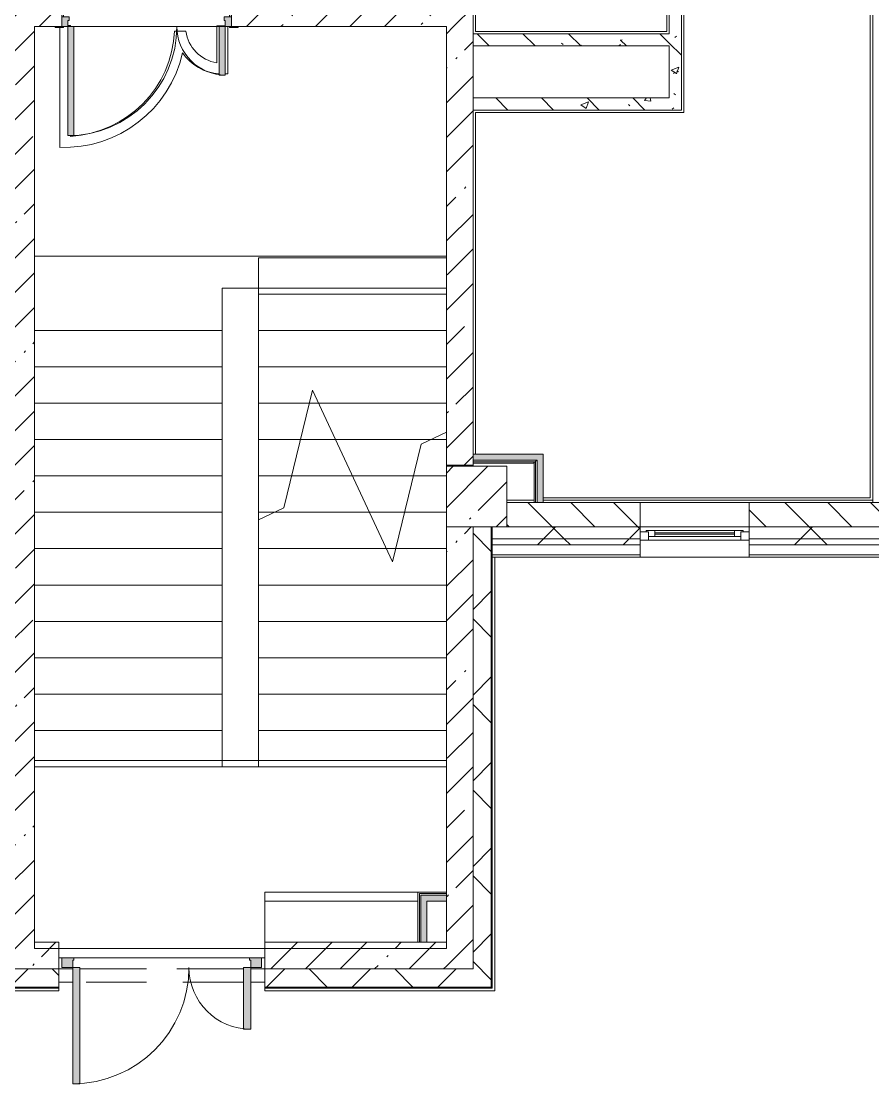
# Model space of a CAD drawing. Header units: millimetres. Extents: x -7229 to 193500, y -8553 to 29000.
# Drawn here: x 71970 to 79000, y -1048 to 7724 of the extents above; entities that cross this region are included whole.
import ezdxf

# ---------------------------------------------------------------- set-up
doc = ezdxf.new("R2010")
doc.units = ezdxf.units.MM
doc.linetypes.add('200_ШТРИХ__ш1_п0_6_', pattern=[800, 500, -300])
for name, color, linetype, lineweight in [('A-DETL-MBND-1', 7, '200_ШТРИХ__ш1_п0_6_', 9), ('A-GLAZ', 7, 'Continuous', 5), ('A-WALL', 7, 'Continuous', 5), ('A-WALL-1', 7, 'Continuous', 9), ('I-WALL', 7, 'Continuous', 5), ('S-COLS', 7, 'Continuous', 5), ('S-STRS', 7, 'Continuous', 5), ('S-STRS-MBND', 7, 'Continuous', 5)]:
    doc.layers.add(name, color=color, linetype=linetype, lineweight=lineweight)
for name, color, linetype, lineweight, true_color in [('A-DOOR-1', 7, 'Continuous', 5, 0xaaaaaa), ('A-DOOR-2', 7, 'Continuous', 5, 0xe2e2e2), ('A-DOOR-FRAM-1', 7, 'Continuous', 5, 0xe2e2e2), ('A-DOOR-FRAM-2', 7, 'Continuous', 5, 0xaaaaaa), ('A-FLOR-1', 7, 'Continuous', 5, 0xaaaaaa), ('A-WALL-3', 7, 'Continuous', 5, 0x737373), ('I-WALL-1', 7, 'Continuous', 5, 0xe7e7e7), ('I-WALL-3', 7, 'Continuous', 5, 0x787878)]:
    doc.layers.add(name, color=color, linetype=linetype, lineweight=lineweight, true_color=true_color)
pattern_1 = [(45, (0, 0), (-285.1231, 285.1231), []), (45, (285.12, 0), (-285.1231, 285.1231), [504.031, -100.806, 16.764, -84.042])]
pattern_2 = [(45, (0, 0), (-353.5534, 353.5534), []), (135, (0, 0), (-353.5534, -353.5534), [])]
pattern_3 = [(135, (0, 0), (-377.1708, -377.1708), [533.4, -88.9, 17.78, -88.9]), (135, (0, 376.94), (-377.1708, -377.1708), []), (50, (0, 0), (637.6445, -55.7866), [66.675, -733.425]), (355, (0, 0), (-123.3494, 668.699), [53.34, -586.74]), (100.451, (53.14, -4.65), (514.299, 612.908), [56.665, -623.315]), (46.184, (0, 177.8), (948.7764, -147.15), [100.012, -1100.137]), (96.636, (79.1, 165.5), (830.909, 865.997), [84.998, -934.973]), (351.184, (0, 177.8), (830.918, 865.988), [80.01, -880.11]), (21, (88.9, 133.35), (530.6506, -357.9283), [66.675, -733.425]), (326, (88.9, 133.35), (216.308, 644.6585), [53.34, -586.74]), (71.451, (133.1, 103.5), (746.9596, 286.7243), [56.665, -623.315]), (37.5, (0, 0), (10.8105, 295.9426), [16.764, -562.864, 16.764, -578.866, -588.962]), (37.5, (0, 0), (10.8105, 295.9426), [-1175.258, 16.764, -572.198]), (7.5, (0, 0), (233.8692, 350.6318), [16.764, -322.834, 16.764, -549.529, -224.472]), (7.5, (0, 0), (233.8692, 350.6318), [-905.891, 16.764, -207.708]), (327.5, (-198.25, 0), (474.5678, -20.0513), [16.764, -205.486, 16.764, -676.656, -920.115]), (327.5, (-198.25, 0), (474.5678, -20.0513), [-915.67, 16.764, -903.351]), (317.5, (-287.15, 0), (518.4522, 88.9934), [16.764, -272.161, 16.764, -443.738, -653.415]), (317.5, (-287.15, 0), (518.4522, 88.9934), [-749.427, 16.764, -636.651])]
pattern_4 = [(45, (0, 0), (-530.33, 530.33), []), (135, (0, 0), (-530.33, -530.33), [])]

# ---------------------------------------------------------------- blocks, each defined once
blk = doc.blocks.new('BSC_Колонна _Прямоугольная - 500х500-V11-1_2_1_птичка зашивка')
at = {"layer": 'S-COLS'}
h = blk.add_hatch(dxfattribs=at)
h.set_pattern_fill('FP_14', color=256, style=0, pattern_type=2)
h.set_pattern_definition([(45, (-75730, -3800), (-285.1231, 285.1231), []), (45, (-75444.88, -3800), (-285.1231, 285.1231), [504.031, -100.806, 16.764, -84.042])])
h.paths.add_polyline_path([(120, -250), (250, -250), (250, 250), (-250, 250), (-250, -250), (-30, -250)])
for p, q in [((250, 250), (-250, 250)), ((-250, 250), (-250, -250)), ((250, -250), (250, 250)), ((-250, -250), (250, -250))]:
    blk.add_line(p, q, dxfattribs=at)
blk = doc.blocks.new('110_Дверь_СКБ_2Ст - Д-1_л_Лестничная клетка EIS60 2-32142534-1_2_1_птичка зашивка')
at = {"layer": 'A-DOOR-2'}
for points in [[(662.5, 1010), (612.5, 1010), (612.5, 110), (662.5, 110), (662.5, 786.4)], [(-637.5, 510), (-637.5, 110), (-587.5, 110), (-587.5, 510)], [(712.4, 30), (697.5, 30), (699.6, -110), (712.5, -110), (712.5, 30)]]:
    blk.add_hatch(color=256, dxfattribs=at).paths.add_polyline_path(points)
h = blk.add_hatch(color=256, dxfattribs=at)
h.paths.add_polyline_path([(662.5, 110), (662.5, 60), (652.5, 60), (652.5, 30), (712.5, 32.6), (712.5, 110)])
h.paths.add_polyline_path([(-637.5, 110), (-687.5, 110), (-687.2, 30), (-627.5, 35.6), (-627.5, 60), (-637.5, 60), (-637.5, 104.8)])
at = {"layer": 'A-DOOR-FRAM-1'}
for points in [[(-672.5, 118), (-742.5, 118), (-742.5, 110), (-672.5, 110)], [(729.9, 118), (697.5, 118), (697.5, 110), (767.5, 110), (767.5, 118)], [(-672.5, 30), (-687.5, 30), (-687.4, -110), (-672.5, -110), (-672.5, -21.5)], [(-687.4, -110), (-742.5, -110.2), (-742.5, -118), (-672.5, -118), (-674.5, -110)], [(767.5, -110), (697.5, -110), (698.9, -118), (767.5, -118)]]:
    blk.add_hatch(color=256, dxfattribs=at).paths.add_polyline_path(points)
at = {"layer": 'A-DOOR-1'}
for p, q in [((662.5, 1010), (612.5, 1010)), ((612.5, 1010), (612.5, 110)), ((662.5, 110), (662.5, 1010)), ((-637.5, 510), (-637.5, 110)), ((-587.5, 510), (-637.5, 510)), ((-587.5, 110), (-587.5, 510)), ((-637.5, 110), (-587.5, 110)), ((612.5, 110), (662.5, 110))]:
    blk.add_line(p, q, dxfattribs=at)
for centre, radius, start, end in [((662.5, 110), 900, 90, 180), ((-637.5, 110), 400, 360, 90)]:
    blk.add_arc(centre, radius, start, end, dxfattribs=at)
at = {"layer": 'A-DOOR-FRAM-2'}
for p, q in [((-672.5, 118), (-742.5, 118)), ((-742.5, 118), (-742.5, 110)), ((-742.5, 110), (-672.5, 110)), ((-637.5, 110), (-687.5, 110)), ((-687.5, 110), (-687.5, 30)), ((-672.5, 110), (-672.5, 118)), ((-637.5, 60), (-637.5, 110)), ((662.5, 110), (662.5, 60)), ((712.5, 110), (662.5, 110)), ((767.5, 118), (697.5, 118)), ((697.5, 118), (697.5, 110)), ((697.5, 110), (767.5, 110)), ((712.5, 30), (712.5, 110)), ((767.5, 110), (767.5, 118)), ((-687.5, 30), (-627.5, 30)), ((-672.5, 30), (-687.5, 30)), ((-687.5, 30), (-687.5, -110)), ((-672.5, -110), (-672.5, 30)), ((-627.5, 60), (-637.5, 60)), ((-627.5, 30), (-627.5, 60)), ((662.5, 60), (652.5, 60)), ((652.5, 60), (652.5, 30)), ((652.5, 30), (712.5, 30)), ((712.5, 30), (697.5, 30)), ((697.5, 30), (697.5, -110)), ((712.5, -110), (712.5, 30)), ((-672.5, -110), (-742.5, -110)), ((-742.5, -110), (-742.5, -118)), ((-742.5, -118), (-672.5, -118)), ((-687.5, -110), (-672.5, -110)), ((-672.5, -118), (-672.5, -110)), ((697.5, -110), (712.5, -110)), ((767.5, -110), (697.5, -110)), ((697.5, -110), (697.5, -118)), ((697.5, -118), (767.5, -118)), ((767.5, -118), (767.5, -110))]:
    blk.add_line(p, q, dxfattribs=at)
blk = doc.blocks.new('120_Окно_СКБ_1Ст - 120_Окно_СКБ_1Ст 900х2500_h_-19906774-1_2_1_птичка зашивка')
at = {"layer": 'A-GLAZ'}
for p, q in [((-450, -75), (-450, -5)), ((-450, -5), (-380, -5)), ((450, -5), (-450, -5)), ((-380, -75), (-450, -75)), ((-450, -75), (-400, -75)), ((-380, -75), (-400, -75)), ((-400, -75), (-400, -85)), ((-400, -85), (400, -85)), ((400, -85), (-400, -85)), ((-380, -5), (-380, -75)), ((380, -35), (-380, -35)), ((-380, -35), (-380, -75)), ((-330, -85), (-330, -35)), ((-330, -55), (330, -55)), ((330, -65), (-330, -65)), ((330, -85), (330, -35)), ((380, -75), (380, -5)), ((380, -5), (450, -5)), ((380, -75), (380, -35)), ((450, -75), (380, -75)), ((400, -75), (380, -75)), ((400, -75), (450, -75)), ((400, -85), (400, -75)), ((450, -5), (450, -75))]:
    blk.add_line(p, q, dxfattribs=at)
blk = doc.blocks.new('110_Дверь_СКБ_2Ст_Наружная - ДН-1_л__ Двухстворчатая 1350 х3200 _ЛК_ в свету с верхним остеклением 2-22448815-1_2_1_птичка зашивка')
at = {"layer": 'A-DOOR-2'}
for points in [[(754.5, -91), (754.5, 869), (694.5, 869), (694.5, -91)], [(-655.5, -91), (-655.5, 419), (-715.5, 419), (-715.5, -91)]]:
    blk.add_hatch(color=256, dxfattribs=at).paths.add_polyline_path(points)
h = blk.add_hatch(color=256, dxfattribs=at)
h.paths.add_polyline_path([(754.5, -171), (844.5, -171), (844.5, -91), (754.5, -91), (754.5, -151), (744.5, -151), (744.5, -171)])
h.paths.add_polyline_path([(-715.5, -171), (-705.5, -171), (-705.5, -151), (-715.5, -151), (-715.5, -91), (-805.5, -91), (-805.5, -171)])
at = {"layer": 'A-DOOR-1'}
for p, q in [((754.5, 869), (694.5, 869)), ((694.5, 869), (694.5, -91)), ((754.5, -91), (754.5, 869)), ((-715.5, 419), (-715.5, -91)), ((-655.5, 419), (-715.5, 419)), ((-655.5, -91), (-655.5, 419)), ((-715.5, -91), (-655.5, -91)), ((694.5, -91), (754.5, -91))]:
    blk.add_line(p, q, dxfattribs=at)
for centre, radius, start, end in [((754.5, -91), 960, 90, 180), ((-715.5, -91), 510, 0, 90)]:
    blk.add_arc(centre, radius, start, end, dxfattribs=at)
at = {"layer": 'A-DOOR-FRAM-2'}
for p, q in [((-715.5, -91), (-805.5, -91)), ((-805.5, -91), (-805.5, -171)), ((-805.5, -171), (-705.5, -171)), ((-715.5, -151), (-715.5, -91)), ((-705.5, -151), (-715.5, -151)), ((-705.5, -171), (-705.5, -151)), ((754.5, -151), (744.5, -151)), ((744.5, -151), (744.5, -171)), ((744.5, -171), (844.5, -171)), ((754.5, -91), (754.5, -151)), ((844.5, -91), (754.5, -91)), ((844.5, -171), (844.5, -91))]:
    blk.add_line(p, q, dxfattribs=at)
blk = doc.blocks.new('Зашивка приборов отопления5 - Зашивка приборов отопления-33272456-1_2_1_птичка зашивка')
at = {"layer": 'A-WALL'}
for p, q in [((75245, 535), (73980, 535)), ((73980, 535), (73980, 460)), ((75245, 460), (73980, 460)), ((73980, 460), (73980, 120)), ((73980, 460), (75245, 460))]:
    blk.add_line(p, q, dxfattribs=at)

msp = doc.modelspace()

# ---------------------------------------------------------------- hatches: boundary and pattern name
at = {"layer": 'A-WALL'}
h = msp.add_hatch(dxfattribs=at)
h.set_pattern_fill('FP_2', color=256, style=0, pattern_type=2)
h.set_pattern_definition([(135, (0, 0), (-176.7767, -176.7767), [])])
h.paths.add_polyline_path([(82000, 3550), (82000, 3750), (80850, 3750), (80850, 3550), (81633, 3550)])
h.paths.add_polyline_path([(80350, 3550), (80350, 3750), (80080.5, 3750), (80080.5, 3550)])
h.paths.add_polyline_path([(76275.8, 3550), (77080, 3550), (77080, 3750), (75980, 3750), (75980, 3550)])
h.paths.add_polyline_path([(84100, 3550), (84200, 3550), (84200, 3750), (84100, 3750), (84100, 3554.3)])
h.paths.add_polyline_path([(79000.5, 3550), (79180.5, 3550), (79180.5, 3750), (77980, 3750), (77980, 3550), (78061.5, 3550)])
h = msp.add_hatch(dxfattribs=at)
h.set_pattern_fill('FP_20', color=256, style=0, pattern_type=2)
h.set_pattern_definition(pattern_2)
h.paths.add_polyline_path([(75700, -250), (75850, -250), (75850, 3550), (75700, 3550), (75700, -210)])
h = msp.add_hatch(dxfattribs=at)
h.set_pattern_fill('FP_20', color=256, style=0, pattern_type=2)
h.set_pattern_definition(pattern_2)
h.paths.add_polyline_path([(84311.6, 3450), (84800, 3450), (84800, 3550), (84100, 3550), (84100, 3450), (84200, 3450)])
h.paths.add_polyline_path([(76275.8, 3450), (77080, 3455.7), (77080, 3550), (75858, 3550), (75858, 3450), (75980, 3450)])
h.paths.add_polyline_path([(80740.1, 3450), (82000, 3450), (82000, 3550), (80080.5, 3550), (80080.5, 3450)])
h.paths.add_polyline_path([(79180.5, 3450), (79180.5, 3550), (77980, 3550), (77980, 3450), (79100.5, 3450)])
h = msp.add_hatch(dxfattribs=at)
h.set_pattern_fill('FP_20', color=256, style=0, pattern_type=2)
h.set_pattern_definition(pattern_2)
h.paths.add_polyline_path([(75858, 3400), (77080, 3400), (77080, 3450), (75858, 3450), (75858, 3440)])
h.paths.add_polyline_path([(80740.1, 3400), (82000, 3400), (82000, 3450), (80080.5, 3450), (80080.5, 3400)])
h.paths.add_polyline_path([(84311.6, 3400), (84850, 3400), (84850, 3450), (84100, 3450), (84100, 3400), (84200, 3400)])
h.paths.add_polyline_path([(78061.5, 3400), (79180.5, 3400), (79180.5, 3450), (77980, 3450), (77980, 3400)])
h = msp.add_hatch(dxfattribs=at)
h.set_pattern_fill('FP_20', color=256, style=0, pattern_type=2)
h.set_pattern_definition(pattern_2)
h.paths.add_polyline_path([(75480, -250), (75700, -250), (75700, -100), (73980, -100), (73980, -250), (75382.9, -250)])
h.paths.add_polyline_path([(70660, -250), (70660, -100), (67060, -100), (67060, -250), (69132.9, -250)])
h.paths.add_polyline_path([(71560, -250), (72280, -250), (72280, -100), (71560, -101.8), (71560, -118)])
h.paths.add_polyline_path([(65561.4, -250), (66160, -250), (66160, -100), (65160, -100), (65160, -250)])
h.paths.add_polyline_path([(60010, -250), (60010, -100), (59260, -100), (59260, -250)])
h.paths.add_polyline_path([(60910, -250), (61610, -250), (61610, -100), (60910, -100), (60910, -128.3)])
h.paths.add_polyline_path([(57160, -250), (57160, -100), (56410, -100), (56410, -250), (56632.7, -250)])
h.paths.add_polyline_path([(64260, -250), (64260, -100), (63710, -100), (63710, -250), (63775.6, -250)])
h.paths.add_polyline_path([(49771.5, -250), (49771.5, -100), (49060, -100), (49060, -250), (49489.8, -250)])
h.paths.add_polyline_path([(51871.5, -250), (53310, -250), (53310, -100), (51871.5, -100), (51871.5, -150.7)])
h.paths.add_polyline_path([(47704, -250), (48160, -250), (48160, -100), (47410, -100), (47410, -250)])
h.paths.add_polyline_path([(44310, -250), (44310, -100), (42737.5, -100), (42737.5, -250), (44132.6, -250)])
h.paths.add_polyline_path([(40561.1, -250), (40637.5, -250), (40637.5, -100), (39940, -100), (39940, -250)])
h.paths.add_polyline_path([(39040, -250), (39040, -100), (38391, -100), (38391, -250), (38775.4, -250)])
at = {"layer": 'I-WALL'}
h = msp.add_hatch(dxfattribs=at)
h.set_pattern_fill('FP_1', color=256, style=0, pattern_type=2)
h.set_pattern_definition(pattern_1)
h.paths.add_polyline_path([(72080, -100), (72080, 7900), (71860, 7900), (71860, -100)])
h = msp.add_hatch(dxfattribs=at)
h.set_pattern_fill('FP_1', color=256, style=0, pattern_type=2)
h.set_pattern_definition(pattern_1)
h.paths.add_polyline_path([(72080, 7680), (72305, 7680), (72305, 7900), (72080, 7900), (72080, 7863)])
h.paths.add_polyline_path([(74490.1, 7680), (75700, 7680), (75700, 7900), (73705, 7900), (73705, 7680), (73760, 7680)])
h = msp.add_hatch(dxfattribs=at)
h.set_pattern_fill('FP_1', color=256, style=0, pattern_type=2)
h.set_pattern_definition(pattern_1)
h.paths.add_polyline_path([(75700, 4060), (75700, 7680), (75480, 7680), (75480, 4060)])
h = msp.add_hatch(dxfattribs=at)
h.set_pattern_fill('FP_112', color=256, style=0, pattern_type=2)
h.set_pattern_definition(pattern_4)
h.paths.add_polyline_path([(75700, 4087.5), (76229.4, 4087.5), (76225.5, 4100), (75700, 4100)])
h = msp.add_hatch(dxfattribs=at)
h.set_pattern_fill('FP_112', color=256, style=0, pattern_type=2)
h.set_pattern_definition(pattern_4)
h.paths.add_polyline_path([(76204.4, 4075), (76216.9, 4075), (76216.9, 4087.5), (75700, 4087.5), (75700, 4075), (75980, 4075)])
h = msp.add_hatch(dxfattribs=at)
h.set_pattern_fill('FP_1', color=256, style=0, pattern_type=2)
h.set_pattern_definition(pattern_1)
h.paths.add_polyline_path([(75700, -100), (75700, 3550), (75480, 3550), (75480, -100)])
h = msp.add_hatch(dxfattribs=at)
h.set_pattern_fill('FP_1', color=256, style=0, pattern_type=2)
h.set_pattern_definition(pattern_1)
h.paths.add_polyline_path([(74490.1, -100), (75480, -100), (75480, 120), (73980, 120), (73980, -100)])
h.paths.add_polyline_path([(72202.4, -100), (72280, -100), (72280, 120), (72080, 120), (72080, -100)])
at = {"layer": 'I-WALL-1'}
for points in [[(75700, 4100), (76279.4, 4100), (76274.4, 4150), (75700, 4145)], [(76229.4, 3750), (76279.4, 3750), (76274.4, 4100), (76229.4, 4100), (76229.4, 3768.6)], [(75480, 460), (75480, 510), (75270, 510), (75270, 460), (75382.9, 460)], [(75320, 120), (75320, 460), (75270, 460), (75270, 120)]]:
    msp.add_hatch(color=256, dxfattribs=at).paths.add_polyline_path(points)
at = {"layer": 'I-WALL-3'}
h = msp.add_hatch(dxfattribs=at)
h.set_pattern_fill('FP_31', color=256, style=0, pattern_type=2)
h.set_pattern_definition(pattern_3)
h.paths.add_polyline_path([(77420.9, 7090.6), (77420.9, 9100), (77320.9, 9100), (77320.9, 7090.6)])
h = msp.add_hatch(dxfattribs=at)
h.set_pattern_fill('FP_31', color=256, style=0, pattern_type=2)
h.set_pattern_definition(pattern_3)
h.paths.add_polyline_path([(75996.4, 7520.6), (77320.9, 7520.6), (77320.9, 7620.6), (75700, 7620.6), (75700, 7520.6), (75720, 7520.6)])
h = msp.add_hatch(dxfattribs=at)
h.set_pattern_fill('FP_31', color=256, style=0, pattern_type=2)
h.set_pattern_definition(pattern_3)
h.paths.add_polyline_path([(75700, 6990.6), (77420.9, 6990.6), (77420.9, 7090.6), (75700, 7090.6)])

# ---------------------------------------------------------------- linework, layer by layer
at = {"layer": 'A-DETL-MBND-1'}
for p, q in [((72280, -100), (72395, -100)), ((72395, -100), (72280, -100)), ((72455, -100), (73805, -100)), ((73805, -100), (72455, -100)), ((73865, -100), (73980, -100)), ((73980, -100), (73865, -100)), ((72395, -210), (72280, -210)), ((73805, -210), (72455, -210)), ((73980, -210), (73865, -210))]:
    msp.add_line(p, q, dxfattribs=at)
at = {"layer": 'A-FLOR-1'}
for p, q in [((75720, 9080), (75720, 7640.6)), ((77300.9, 7640.6), (77300.9, 9080)), ((77440.9, 9080), (77440.9, 6970.6)), ((78980.5, 3790), (78980.5, 9080)), ((72287.6, 7672), (72287.6, 6682.9)), ((72377.6, 7688.2), (72355, 7688.2)), ((72377.6, 7680), (72377.6, 7688.2)), ((73328.9, 7642.2), (73235.4, 7642.2)), ((73655, 7685.2), (73585.2, 7685.2)), ((73585.2, 7685.2), (73585.2, 7381.5)), ((73675.2, 7290.8), (73675.2, 7680)), ((75720, 7640.6), (77300.9, 7640.6)), ((77440.9, 6970.6), (75720, 6970.6)), ((75720, 6970.6), (75720, 4150)), ((72377.6, 6773.6), (72377.6, 6780)), ((75480, 5783.8), (72080, 5783.8)), ((75480, 4060), (75480, 4050)), ((75700, 4060), (75700, 4050)), ((76279.4, 3790), (78980.5, 3790)), ((72080, 1620), (75480, 1620)), ((72305, -8), (72280, -8)), ((73855, -8), (72405, -8)), ((73980, -8), (73955, -8))]:
    msp.add_line(p, q, dxfattribs=at)
for centre, radius, start, end in [((72326.2, 7682.2), 910, 273.23752, 357.48069), ((73630.2, 7682.2), 304, 187.56084, 261.48743), ((72326.2, 7682.2), 1000, 267.78741, 347.3989), ((73630.2, 7682.2), 394, 213.62195, 266.31806), ((73630.2, 7682.2), 394, 273.6096, 276.55825)]:
    msp.add_arc(centre, radius, start, end, dxfattribs=at)
at = {"layer": 'A-WALL'}
for p, q in [((79000.5, 3750), (75980, 3750)), ((77080, 3300), (77080, 3750)), ((77980, 3750), (77980, 3300)), ((75858, 3300), (84950, 3300)), ((75858, -258), (75858, 3300)), ((75880, 3300), (75880, -280)), ((72080, -100), (71860, -100)), ((72280, -280), (72280, -100)), ((73980, -100), (73980, -280)), ((75700, -100), (75480, -100)), ((64260, -258), (72280, -258)), ((73980, -258), (75858, -258)), ((75880, -280), (73980, -280))]:
    msp.add_line(p, q, dxfattribs=at)
at = {"layer": 'A-WALL-1'}
for p, q in [((75700, 7620.6), (75700, 7520.6)), ((75700, 7090.6), (75700, 6990.6)), ((75700, 4150), (75700, 4075)), ((76229.4, 4100), (75700, 4100)), ((76216.9, 4087.5), (75700, 4087.5)), ((76216.9, 3750), (76216.9, 4087.5)), ((76229.4, 3750), (76229.4, 4100)), ((79000.5, 3750), (79100.5, 3750)), ((75700, -100), (75700, 3550)), ((75850, -250), (75850, 3550)), ((75853, -253), (75853, 3550)), ((75858, 3550), (75858, 3300)), ((77080, 3550), (75980, 3550)), ((79180.5, 3550), (77980, 3550)), ((75858, 3450), (77080, 3450)), ((77980, 3450), (79180.5, 3450)), ((75858, 3400), (77080, 3400)), ((77980, 3400), (79180.5, 3400)), ((75858, 3320), (77080, 3320)), ((77980, 3320), (79180.5, 3320)), ((75480, 460), (75480, 535)), ((75257.5, 522.5), (75480, 522.5)), ((75257.5, 120), (75257.5, 522.5)), ((75270, 510), (75480, 510)), ((75270, 120), (75270, 510)), ((75245, 120), (75320, 120)), ((72280, -100), (72080, -100)), ((75480, -100), (73980, -100)), ((71560, -250), (72280, -250)), ((71560, -253), (72280, -253)), ((73980, -250), (75850, -250)), ((73980, -253), (75853, -253))]:
    msp.add_line(p, q, dxfattribs=at)
at = {"layer": 'A-WALL-3'}
msp.add_line((72280, -280), (-290, -280), dxfattribs=at)
at = {"layer": 'I-WALL'}
for p, q in [((77320.9, 9100), (77320.9, 7620.6)), ((77420.9, 6990.6), (77420.9, 9100)), ((79000.5, 9100), (79000.5, 3750)), ((75700, 7620.6), (75700, 7900)), ((72080, 120), (72080, 7680)), ((72080, 7680), (72250, 7680)), ((73585.2, 7680), (72405, 7680)), ((73760, 7680), (75480, 7680)), ((75480, 7680), (75480, 4060)), ((77320.9, 7620.6), (75700, 7620.6)), ((75700, 7090.6), (75700, 7520.6)), ((75700, 7520.6), (77320.9, 7520.6)), ((77320.9, 7520.6), (77320.9, 7090.6)), ((77320.9, 7090.6), (75700, 7090.6)), ((75700, 4150), (75700, 6990.6)), ((75700, 6990.6), (77420.9, 6990.6)), ((76279.4, 4150), (75700, 4150)), ((76279.4, 3750), (76279.4, 4150)), ((75480, 4060), (75700, 4060)), ((75700, 4060), (75700, 4075)), ((75700, 4075), (76204.4, 4075)), ((76204.4, 4075), (76204.4, 3750)), ((75980, 3770), (76204.4, 3770)), ((76204.4, 3750), (76279.4, 3750)), ((76279.4, 3770), (79000.5, 3770)), ((75480, 3550), (75480, 535)), ((77980, 3550), (77080, 3550)), ((75480, 535), (75245, 535)), ((75245, 535), (75245, 120)), ((75320, 460), (75480, 460)), ((75320, 120), (75320, 460)), ((75480, 460), (75480, 120)), ((72280, 120), (72080, 120)), ((72280, -100), (72280, 120)), ((75245, 120), (73980, 120)), ((73980, 120), (73980, -100)), ((75480, 120), (75320, 120)), ((75480, -100), (75700, -100))]:
    msp.add_line(p, q, dxfattribs=at)
at = {"layer": 'S-STRS'}
for p, q in [((75480, 5769.7), (73930, 5769.7)), ((73930, 5769.7), (73930, 5469.7)), ((75480, 5769.7), (73930, 5769.7)), ((73930, 5469.7), (73930, 5169.7)), ((75480, 5469.7), (73930, 5469.7)), ((75480, 5469.7), (73930, 5469.7)), ((73930, 5169.7), (73930, 4869.7)), ((75480, 5169.7), (73930, 5169.7)), ((75480, 5169.7), (73930, 5169.7)), ((73930, 4869.7), (73930, 4569.7)), ((75480, 4869.7), (73930, 4869.7)), ((75480, 4869.7), (73930, 4869.7)), ((73930, 4569.7), (73930, 4269.7)), ((74348.6, 4569.7), (73930, 4569.7)), ((74348.6, 4569.7), (73930, 4569.7)), ((75480, 4569.7), (74425.2, 4569.7)), ((75480, 4569.7), (74425.2, 4569.7)), ((73930, 4269.7), (73930, 3969.7)), ((74275.7, 4269.7), (73930, 4269.7)), ((74275.7, 4269.7), (73930, 4269.7)), ((75348.4, 4269.7), (74565.1, 4269.7)), ((75348.4, 4269.7), (74565.1, 4269.7)), ((73930, 3969.7), (73930, 3669.7)), ((74202.8, 3969.7), (73930, 3969.7)), ((74202.8, 3969.7), (73930, 3969.7)), ((75207.2, 3969.7), (74705, 3969.7)), ((75207.2, 3969.7), (74705, 3969.7)), ((73930, 3669.7), (73930, 3608.3)), ((74061.6, 3669.7), (73930, 3669.7)), ((74061.6, 3669.7), (73930, 3669.7)), ((75134.3, 3669.7), (74844.9, 3669.7)), ((75134.3, 3669.7), (74844.9, 3669.7)), ((75061.4, 3369.7), (74984.8, 3369.7)), ((75061.4, 3369.7), (74984.8, 3369.7))]:
    msp.add_line(p, q, dxfattribs=at)
at = {"layer": 'S-STRS-MBND'}
for p, q in [((72080, 7680), (72080, 5169.7)), ((75480, 7680), (72080, 7680)), ((75480, 5520), (75480, 7680)), ((73630, 5520), (75480, 5520)), ((73630, 5169.7), (73630, 5520)), ((72080, 5169.7), (73630, 5169.7)), ((72080, 1569.7), (72080, 5169.7)), ((72080, 5169.7), (73630, 5169.7)), ((73630, 1569.7), (73630, 5169.7)), ((72080, 4869.7), (73630, 4869.7)), ((72080, 4869.7), (73630, 4869.7)), ((74138.6, 3705.6), (74374.8, 4677.8)), ((74374.8, 4677.8), (75035.2, 3261.7)), ((72080, 4569.7), (73630, 4569.7)), ((72080, 4569.7), (73630, 4569.7)), ((74425.2, 4569.7), (74348.6, 4569.7)), ((74425.2, 4569.7), (74348.6, 4569.7)), ((75271.4, 4233.8), (75480, 4331.1)), ((72080, 4269.7), (73630, 4269.7)), ((72080, 4269.7), (73630, 4269.7)), ((74565.1, 4269.7), (74275.7, 4269.7)), ((74565.1, 4269.7), (74275.7, 4269.7)), ((75035.2, 3261.7), (75271.4, 4233.8)), ((75480, 4269.7), (75348.4, 4269.7)), ((75480, 4269.7), (75348.4, 4269.7)), ((75480, 4060), (75480, 4050)), ((72080, 3969.7), (73630, 3969.7)), ((72080, 3969.7), (73630, 3969.7)), ((74705, 3969.7), (74202.8, 3969.7)), ((74705, 3969.7), (74202.8, 3969.7)), ((75480, 3969.7), (75207.2, 3969.7)), ((75480, 3969.7), (75207.2, 3969.7)), ((73930, 3608.3), (74138.6, 3705.6)), ((72080, 3669.7), (73630, 3669.7)), ((72080, 3669.7), (73630, 3669.7)), ((73930, 3608.3), (73930, 1569.7)), ((74844.9, 3669.7), (74061.6, 3669.7)), ((74844.9, 3669.7), (74061.6, 3669.7)), ((75480, 3669.7), (75134.3, 3669.7)), ((75480, 3669.7), (75134.3, 3669.7)), ((75480, 3550), (75480, 1569.7)), ((72080, 3369.7), (73630, 3369.7)), ((72080, 3369.7), (73630, 3369.7)), ((74984.8, 3369.7), (73930, 3369.7)), ((74984.8, 3369.7), (73930, 3369.7)), ((75480, 3369.7), (75061.4, 3369.7)), ((75480, 3369.7), (75061.4, 3369.7)), ((72080, 3069.7), (73630, 3069.7)), ((72080, 3069.7), (73630, 3069.7)), ((75480, 3069.7), (73930, 3069.7)), ((75480, 3069.7), (73930, 3069.7)), ((72080, 2769.7), (73630, 2769.7)), ((72080, 2769.7), (73630, 2769.7)), ((75480, 2769.7), (73930, 2769.7)), ((75480, 2769.7), (73930, 2769.7)), ((72080, 2469.7), (73630, 2469.7)), ((72080, 2469.7), (73630, 2469.7)), ((75480, 2469.7), (73930, 2469.7)), ((75480, 2469.7), (73930, 2469.7)), ((72080, 2169.7), (73630, 2169.7)), ((72080, 2169.7), (73630, 2169.7)), ((75480, 2169.7), (73930, 2169.7)), ((75480, 2169.7), (73930, 2169.7)), ((72080, 1869.7), (73630, 1869.7)), ((72080, 1869.7), (73630, 1869.7)), ((75480, 1869.7), (73930, 1869.7)), ((75480, 1869.7), (73930, 1869.7)), ((72080, 1569.7), (72080, 69.7)), ((72080, 1569.7), (73630, 1569.7)), ((72080, 1569.7), (73630, 1569.7)), ((73930, 1569.7), (73630, 1569.7)), ((75480, 1569.7), (73930, 1569.7)), ((75480, 1569.7), (73930, 1569.7)), ((75480, 69.7), (75480, 1569.7)), ((72080, 69.7), (75480, 69.7))]:
    msp.add_line(p, q, dxfattribs=at)

# ---------------------------------------------------------------- block references
at = {"layer": 'A-DOOR-1', "rotation": 180}
for name, p in [('110_Дверь_СКБ_2Ст - Д-1_л_Лестничная клетка EIS60 2-32142534-1_2_1_птичка зашивка', (73017.5, 7790)), ('110_Дверь_СКБ_2Ст_Наружная - ДН-1_л__ Двухстворчатая 1350 х3200 _ЛК_ в свету с верхним остеклением 2-22448815-1_2_1_птичка зашивка', (73149.5, -179))]:
    msp.add_blockref(name, p, dxfattribs=at)
at = {"layer": 'A-GLAZ', "rotation": 180}
msp.add_blockref('120_Окно_СКБ_1Ст - 120_Окно_СКБ_1Ст 900х2500_h_-19906774-1_2_1_птичка зашивка', (77530, 3435), dxfattribs=at)
at = {"layer": 'A-WALL'}
msp.add_blockref('Зашивка приборов отопления5 - Зашивка приборов отопления-33272456-1_2_1_птичка зашивка', (0, 0), dxfattribs=at)
at = {"layer": 'S-COLS'}
msp.add_blockref('BSC_Колонна _Прямоугольная - 500х500-V11-1_2_1_птичка зашивка', (75730, 3800), dxfattribs=at)

doc.saveas('drawing.dxf')
